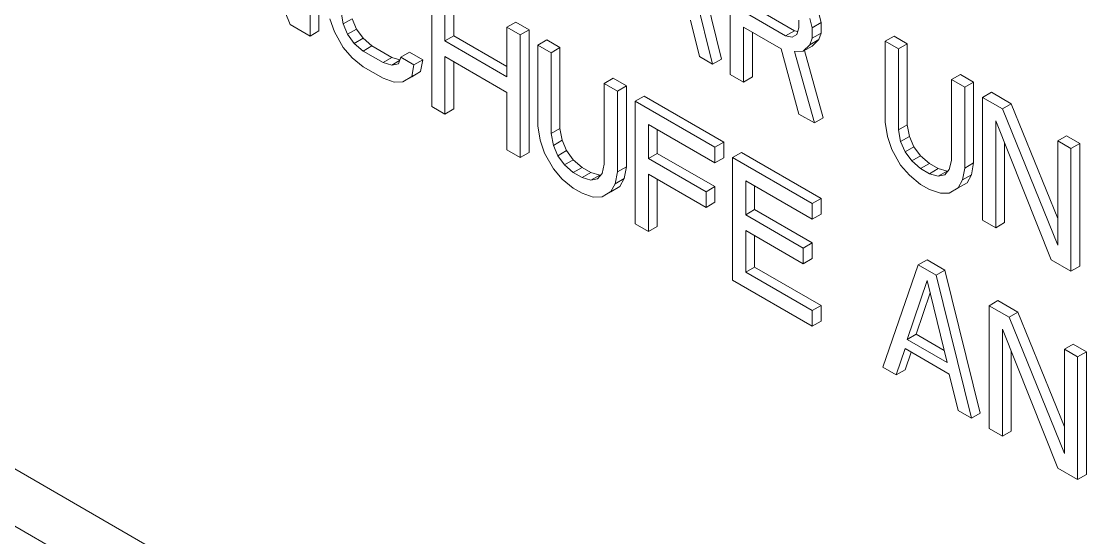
# Model space of a CAD drawing. Header units: millimetres. Extents: x 1920 to 4820, y 310 to 2320.
# Drawn here: x 4568.23 to 4589.56, y 1501.13 to 1511.43 of the extents above; entities that cross this region are included whole.
import ezdxf

# ---------------------------------------------------------------- set-up
doc = ezdxf.new("R2010")
doc.units = ezdxf.units.MM
doc.layers.add('core', color=7, linetype='Continuous', lineweight=20)

msp = doc.modelspace()

# ---------------------------------------------------------------- linework, layer by layer
at = {"layer": 'core'}
for p, q in [((4543.922, 1516.462), (4647.584, 1456.613)), ((4647.089, 1455.756), (4543.427, 1515.605)), ((4573.603, 1511.369), (4572.498, 1514.144)), ((4574.001, 1513.589), (4574.001, 1511.14)), ((4574.178, 1513.691), (4574.178, 1511.242)), ((4582.221, 1510.68), (4581.514, 1513.538)), ((4581.337, 1513.436), (4582.044, 1510.578)), ((4582.398, 1510.374), (4582.398, 1512.824)), ((4576.432, 1509.736), (4576.432, 1512.186)), ((4576.697, 1512.033), (4576.697, 1511.043)), ((4576.874, 1512.135), (4576.874, 1511.145)), ((4574.62, 1511.616), (4574.664, 1511.382)), ((4582.663, 1511.628), (4583.503, 1511.144)), ((4582.84, 1511.73), (4583.679, 1511.246)), ((4574.487, 1511.224), (4574.399, 1511.483)), ((4574.664, 1511.382), (4574.841, 1511.484)), ((4574.929, 1511.277), (4574.841, 1511.484)), ((4577.934, 1511.318), (4578.111, 1511.42)), ((4578.111, 1511.42), (4578.376, 1511.267)), ((4581.779, 1510.732), (4581.602, 1511.459)), ((4583.768, 1511.303), (4583.768, 1511.46)), ((4583.989, 1511.488), (4584.033, 1511.306)), ((4584.033, 1511.306), (4584.21, 1511.408)), ((4584.21, 1511.408), (4584.166, 1511.59)), ((4584.21, 1511.408), (4584.21, 1511.2)), ((4574.001, 1511.14), (4573.603, 1511.369)), ((4574.001, 1511.14), (4574.178, 1511.242)), ((4574.664, 1510.913), (4574.487, 1511.224)), ((4574.664, 1511.382), (4574.752, 1511.175)), ((4574.752, 1511.175), (4574.929, 1511.277)), ((4574.752, 1511.175), (4574.885, 1510.994)), ((4575.062, 1511.096), (4574.929, 1511.277)), ((4577.934, 1511.318), (4578.199, 1511.165)), ((4577.934, 1510.328), (4577.934, 1511.318)), ((4578.199, 1511.165), (4578.376, 1511.267)), ((4578.376, 1511.267), (4578.376, 1508.818)), ((4582.663, 1511.316), (4582.663, 1510.221)), ((4583.414, 1510.882), (4582.663, 1511.316)), ((4582.84, 1511.214), (4582.84, 1510.323)), ((4583.503, 1511.144), (4583.679, 1511.246)), ((4583.744, 1511.234), (4583.679, 1511.246)), ((4583.724, 1511.172), (4583.768, 1511.303)), ((4584.033, 1511.306), (4584.033, 1511.098)), ((4584.033, 1511.098), (4584.21, 1511.2)), ((4584.166, 1511.069), (4584.21, 1511.2)), ((4574.885, 1510.994), (4575.062, 1511.096)), ((4574.885, 1510.994), (4575.062, 1510.84)), ((4575.238, 1510.942), (4575.062, 1511.096)), ((4576.697, 1511.043), (4576.874, 1511.145)), ((4576.697, 1511.043), (4577.934, 1510.328)), ((4576.874, 1511.145), (4577.934, 1510.532)), ((4578.199, 1511.165), (4578.199, 1508.716)), ((4578.553, 1510.961), (4578.73, 1511.063)), ((4578.553, 1510.961), (4578.818, 1510.808)), ((4578.553, 1509.346), (4578.553, 1510.961)), ((4578.73, 1511.063), (4578.995, 1510.91)), ((4583.503, 1511.144), (4583.635, 1511.119)), ((4583.635, 1511.119), (4583.724, 1511.172)), ((4583.989, 1510.967), (4583.856, 1510.835)), ((4584.033, 1511.098), (4583.989, 1510.967)), ((4583.989, 1510.967), (4584.166, 1511.069)), ((4584.033, 1510.937), (4584.166, 1511.069)), ((4585.491, 1511.038), (4585.668, 1511.14)), ((4585.491, 1511.038), (4585.757, 1510.885)), ((4585.491, 1509.422), (4585.491, 1511.038)), ((4585.668, 1511.14), (4585.933, 1510.987)), ((4585.757, 1510.885), (4585.933, 1510.987)), ((4585.933, 1510.987), (4585.933, 1509.371)), ((4574.841, 1510.707), (4574.664, 1510.913)), ((4575.062, 1510.84), (4575.238, 1510.942)), ((4575.062, 1510.84), (4575.459, 1510.61)), ((4575.238, 1510.942), (4575.636, 1510.713)), ((4575.813, 1510.719), (4575.99, 1510.821)), ((4575.99, 1510.821), (4576.255, 1510.668)), ((4578.818, 1510.808), (4578.995, 1510.91)), ((4578.818, 1510.808), (4578.818, 1509.192)), ((4578.995, 1510.91), (4578.995, 1509.295)), ((4583.768, 1509.583), (4583.414, 1510.882)), ((4583.856, 1510.835), (4583.679, 1510.833)), ((4583.679, 1510.833), (4584.077, 1509.405)), ((4583.856, 1510.835), (4584.033, 1510.937)), ((4584.254, 1509.507), (4583.88, 1510.849)), ((4585.757, 1510.885), (4585.757, 1509.269)), ((4575.062, 1510.527), (4574.841, 1510.707)), ((4575.459, 1510.61), (4575.636, 1510.713)), ((4575.459, 1510.61), (4575.636, 1510.561)), ((4575.795, 1510.667), (4575.636, 1510.713)), ((4575.636, 1510.561), (4575.789, 1510.649)), ((4575.636, 1510.561), (4575.769, 1510.588)), ((4575.769, 1510.588), (4575.813, 1510.719)), ((4575.813, 1510.719), (4576.078, 1510.566)), ((4576.078, 1510.566), (4576.034, 1510.331)), ((4576.078, 1510.566), (4576.255, 1510.668)), ((4576.211, 1510.433), (4576.255, 1510.668)), ((4576.697, 1510.73), (4576.697, 1509.583)), ((4577.934, 1510.015), (4576.697, 1510.73)), ((4576.874, 1510.628), (4576.874, 1509.685)), ((4582.044, 1510.578), (4581.779, 1510.732)), ((4582.044, 1510.578), (4582.221, 1510.68)), ((4575.459, 1510.298), (4575.062, 1510.527)), ((4576.034, 1510.331), (4575.857, 1510.224)), ((4575.857, 1510.224), (4576.034, 1510.327)), ((4576.034, 1510.331), (4576.211, 1510.433)), ((4576.034, 1510.327), (4576.211, 1510.433)), ((4582.663, 1510.221), (4582.398, 1510.374)), ((4582.663, 1510.221), (4582.84, 1510.323)), ((4586.817, 1510.272), (4586.994, 1510.374)), ((4586.994, 1510.374), (4587.259, 1510.221)), ((4575.68, 1510.222), (4575.459, 1510.298)), ((4575.857, 1510.224), (4575.68, 1510.222)), ((4579.879, 1510.196), (4580.056, 1510.298)), ((4579.879, 1510.196), (4580.144, 1510.043)), ((4579.879, 1508.58), (4579.879, 1510.196)), ((4580.056, 1510.298), (4580.321, 1510.145)), ((4580.144, 1510.043), (4580.321, 1510.145)), ((4580.321, 1510.145), (4580.321, 1508.529)), ((4586.817, 1510.272), (4587.082, 1510.119)), ((4586.817, 1508.657), (4586.817, 1510.272)), ((4587.082, 1510.119), (4587.259, 1510.221)), ((4587.082, 1510.119), (4587.082, 1508.504)), ((4587.259, 1510.221), (4587.259, 1508.606)), ((4577.934, 1508.869), (4577.934, 1510.015)), ((4580.144, 1510.043), (4580.144, 1508.427)), ((4580.497, 1509.838), (4580.674, 1509.941)), ((4580.674, 1509.941), (4582.265, 1509.022)), ((4587.436, 1509.915), (4587.613, 1510.017)), ((4587.436, 1509.915), (4587.834, 1509.685)), ((4587.436, 1507.466), (4587.436, 1509.915)), ((4587.613, 1510.017), (4588.01, 1509.787)), ((4576.697, 1509.583), (4576.432, 1509.736)), ((4576.697, 1509.583), (4576.874, 1509.685)), ((4580.497, 1509.838), (4582.088, 1508.92)), ((4580.497, 1507.389), (4580.497, 1509.838)), ((4587.834, 1509.685), (4588.01, 1509.787)), ((4587.834, 1509.685), (4588.939, 1506.963)), ((4588.939, 1507.501), (4588.01, 1509.787)), ((4584.077, 1509.405), (4583.768, 1509.583)), ((4584.077, 1509.405), (4584.254, 1509.507)), ((4578.597, 1509.059), (4578.553, 1509.346)), ((4578.818, 1509.192), (4578.995, 1509.295)), ((4579.039, 1509.061), (4578.995, 1509.295)), ((4580.763, 1509.373), (4580.763, 1508.695)), ((4582.088, 1508.607), (4580.763, 1509.373)), ((4580.939, 1509.271), (4580.939, 1508.797)), ((4585.536, 1509.136), (4585.491, 1509.422)), ((4585.757, 1509.269), (4585.933, 1509.371)), ((4585.757, 1509.269), (4585.801, 1509.035)), ((4585.978, 1509.137), (4585.933, 1509.371)), ((4587.701, 1509.449), (4587.701, 1507.312)), ((4588.806, 1506.675), (4587.701, 1509.449)), ((4578.686, 1508.8), (4578.597, 1509.059)), ((4578.818, 1509.192), (4578.862, 1508.958)), ((4578.862, 1508.958), (4579.039, 1509.061)), ((4579.127, 1508.853), (4579.039, 1509.061)), ((4585.624, 1508.876), (4585.536, 1509.136)), ((4585.801, 1509.035), (4585.978, 1509.137)), ((4586.066, 1508.93), (4585.978, 1509.137)), ((4588.939, 1509.047), (4589.115, 1509.15)), ((4588.939, 1509.047), (4589.204, 1508.894)), ((4588.939, 1506.963), (4588.939, 1509.047)), ((4589.115, 1509.15), (4589.381, 1508.996)), ((4578.199, 1508.716), (4577.934, 1508.869)), ((4578.862, 1508.958), (4578.951, 1508.751)), ((4578.951, 1508.751), (4579.127, 1508.853)), ((4579.26, 1508.672), (4579.127, 1508.853)), ((4582.088, 1508.92), (4582.265, 1509.022)), ((4582.088, 1508.92), (4582.088, 1508.607)), ((4582.265, 1509.022), (4582.265, 1508.709)), ((4585.801, 1508.566), (4585.624, 1508.876)), ((4585.801, 1509.035), (4585.889, 1508.828)), ((4585.889, 1508.828), (4586.066, 1508.93)), ((4585.889, 1508.828), (4586.022, 1508.647)), ((4586.199, 1508.749), (4586.066, 1508.93)), ((4587.878, 1509.005), (4587.878, 1507.415)), ((4589.204, 1508.894), (4589.381, 1508.996)), ((4589.204, 1508.894), (4589.204, 1506.445)), ((4589.381, 1508.996), (4589.381, 1506.547)), ((4578.199, 1508.716), (4578.376, 1508.818)), ((4578.862, 1508.489), (4578.686, 1508.8)), ((4578.951, 1508.751), (4579.083, 1508.57)), ((4579.083, 1508.57), (4579.26, 1508.672)), ((4579.437, 1508.518), (4579.26, 1508.672)), ((4580.763, 1508.695), (4580.939, 1508.797)), ((4580.763, 1508.695), (4581.912, 1508.032)), ((4580.939, 1508.797), (4582.088, 1508.134)), ((4582.088, 1508.607), (4582.265, 1508.709)), ((4582.442, 1508.716), (4582.619, 1508.818)), ((4582.442, 1508.716), (4584.033, 1507.797)), ((4582.442, 1506.266), (4582.442, 1508.716)), ((4582.619, 1508.818), (4584.21, 1507.899)), ((4586.022, 1508.647), (4586.199, 1508.749)), ((4586.022, 1508.647), (4586.199, 1508.493)), ((4586.375, 1508.595), (4586.199, 1508.749)), ((4586.773, 1508.474), (4586.817, 1508.657)), ((4579.039, 1508.283), (4578.862, 1508.489)), ((4579.083, 1508.57), (4579.26, 1508.416)), ((4579.26, 1508.416), (4579.437, 1508.518)), ((4579.26, 1508.416), (4579.437, 1508.314)), ((4579.437, 1508.518), (4579.614, 1508.416)), ((4579.437, 1508.314), (4579.614, 1508.416)), ((4579.79, 1508.366), (4579.614, 1508.416)), ((4579.835, 1508.397), (4579.879, 1508.58)), ((4580.144, 1508.427), (4580.1, 1508.192)), ((4580.144, 1508.427), (4580.321, 1508.529)), ((4580.277, 1508.294), (4580.321, 1508.529)), ((4585.978, 1508.36), (4585.801, 1508.566)), ((4586.199, 1508.493), (4586.375, 1508.595)), ((4586.199, 1508.493), (4586.375, 1508.391)), ((4586.375, 1508.595), (4586.552, 1508.493)), ((4586.375, 1508.391), (4586.552, 1508.493)), ((4586.729, 1508.443), (4586.552, 1508.493)), ((4586.552, 1508.341), (4586.729, 1508.443)), ((4586.685, 1508.368), (4586.773, 1508.474)), ((4586.751, 1508.447), (4586.729, 1508.443)), ((4587.082, 1508.504), (4587.038, 1508.268)), ((4587.082, 1508.504), (4587.259, 1508.606)), ((4587.215, 1508.371), (4587.259, 1508.606)), ((4579.26, 1508.103), (4579.039, 1508.283)), ((4579.437, 1508.314), (4579.614, 1508.264)), ((4579.614, 1508.264), (4579.79, 1508.366)), ((4579.614, 1508.264), (4579.746, 1508.292)), ((4579.746, 1508.292), (4579.835, 1508.397)), ((4579.812, 1508.371), (4579.79, 1508.366)), ((4580.1, 1508.192), (4580.011, 1508.034)), ((4580.1, 1508.192), (4580.277, 1508.294)), ((4580.188, 1508.137), (4580.277, 1508.294)), ((4580.763, 1508.382), (4580.763, 1507.236)), ((4581.912, 1507.719), (4580.763, 1508.382)), ((4580.939, 1508.28), (4580.939, 1507.338)), ((4582.707, 1508.25), (4582.707, 1507.572)), ((4584.033, 1507.485), (4582.707, 1508.25)), ((4586.199, 1508.18), (4585.978, 1508.36)), ((4586.375, 1508.391), (4586.552, 1508.341)), ((4586.552, 1508.341), (4586.685, 1508.368)), ((4587.038, 1508.268), (4586.95, 1508.111)), ((4586.95, 1508.111), (4587.127, 1508.213)), ((4586.95, 1508.107), (4587.127, 1508.213)), ((4587.038, 1508.268), (4587.215, 1508.371)), ((4587.127, 1508.213), (4587.215, 1508.371)), ((4579.437, 1508.001), (4579.26, 1508.103)), ((4579.658, 1507.926), (4579.437, 1508.001)), ((4580.011, 1508.034), (4579.835, 1507.928)), ((4579.835, 1507.928), (4580.011, 1508.03)), ((4580.011, 1508.034), (4580.188, 1508.137)), ((4580.011, 1508.03), (4580.188, 1508.137)), ((4581.912, 1508.032), (4582.088, 1508.134)), ((4581.912, 1508.032), (4581.912, 1507.719)), ((4582.088, 1508.134), (4582.088, 1507.821)), ((4582.884, 1508.148), (4582.884, 1507.675)), ((4586.375, 1508.078), (4586.199, 1508.18)), ((4586.596, 1508.002), (4586.375, 1508.078)), ((4586.773, 1508.005), (4586.596, 1508.002)), ((4586.95, 1508.111), (4586.773, 1508.005)), ((4586.773, 1508.005), (4586.95, 1508.107)), ((4579.835, 1507.928), (4579.658, 1507.926)), ((4581.912, 1507.719), (4582.088, 1507.821)), ((4584.033, 1507.797), (4584.21, 1507.899)), ((4584.033, 1507.797), (4584.033, 1507.485)), ((4584.21, 1507.899), (4584.21, 1507.587)), ((4582.707, 1507.572), (4582.884, 1507.675)), ((4582.707, 1507.572), (4583.856, 1506.909)), ((4582.884, 1507.675), (4584.033, 1507.011)), ((4584.033, 1507.485), (4584.21, 1507.587)), ((4580.763, 1507.236), (4580.497, 1507.389)), ((4580.763, 1507.236), (4580.939, 1507.338)), ((4587.701, 1507.312), (4587.436, 1507.466)), ((4587.701, 1507.312), (4587.878, 1507.415)), ((4582.707, 1507.26), (4582.707, 1506.426)), ((4583.856, 1506.596), (4582.707, 1507.26)), ((4582.884, 1507.158), (4582.884, 1506.528)), ((4583.856, 1506.909), (4584.033, 1507.011)), ((4583.856, 1506.909), (4583.856, 1506.596)), ((4584.033, 1507.011), (4584.033, 1506.698)), ((4583.856, 1506.596), (4584.033, 1506.698)), ((4582.707, 1506.426), (4582.884, 1506.528)), ((4582.884, 1506.528), (4584.21, 1505.763)), ((4585.447, 1504.531), (4586.154, 1506.572)), ((4586.154, 1506.572), (4586.331, 1506.675)), ((4586.154, 1506.572), (4586.508, 1506.368)), ((4586.331, 1506.675), (4586.685, 1506.47)), ((4589.204, 1506.445), (4588.806, 1506.675)), ((4589.204, 1506.445), (4589.381, 1506.547)), ((4582.707, 1506.426), (4584.033, 1505.66)), ((4586.508, 1506.368), (4586.685, 1506.47)), ((4586.508, 1506.368), (4587.215, 1503.511)), ((4587.392, 1503.613), (4586.685, 1506.47)), ((4584.033, 1505.348), (4582.442, 1506.266)), ((4586.331, 1506.262), (4585.933, 1505.084)), ((4586.729, 1504.625), (4586.331, 1506.262)), ((4586.11, 1505.187), (4586.391, 1506.017)), ((4587.569, 1505.756), (4587.745, 1505.858)), ((4587.745, 1505.858), (4588.143, 1505.628)), ((4584.033, 1505.66), (4584.21, 1505.763)), ((4584.033, 1505.66), (4584.033, 1505.348)), ((4584.21, 1505.763), (4584.21, 1505.45)), ((4587.569, 1505.756), (4587.966, 1505.526)), ((4587.569, 1503.307), (4587.569, 1505.756)), ((4584.033, 1505.348), (4584.21, 1505.45)), ((4587.966, 1505.526), (4588.143, 1505.628)), ((4587.966, 1505.526), (4589.071, 1502.804)), ((4589.071, 1503.342), (4588.143, 1505.628)), ((4587.834, 1505.29), (4587.834, 1503.153)), ((4588.939, 1502.516), (4587.834, 1505.29)), ((4585.933, 1505.084), (4586.11, 1505.187)), ((4585.933, 1505.084), (4586.729, 1504.625)), ((4586.11, 1505.187), (4586.671, 1504.863)), ((4589.071, 1504.888), (4589.248, 1504.991)), ((4589.248, 1504.991), (4589.513, 1504.837)), ((4585.889, 1504.901), (4585.712, 1504.378)), ((4586.773, 1504.391), (4585.889, 1504.901)), ((4585.889, 1504.48), (4586.008, 1504.833)), ((4588.01, 1504.846), (4588.01, 1503.255)), ((4589.071, 1502.804), (4589.071, 1504.888)), ((4589.071, 1504.888), (4589.336, 1504.735)), ((4589.336, 1504.735), (4589.513, 1504.837)), ((4589.513, 1504.837), (4589.513, 1502.388)), ((4589.336, 1504.735), (4589.336, 1502.286)), ((4585.712, 1504.378), (4585.447, 1504.531)), ((4585.712, 1504.378), (4585.889, 1504.48)), ((4586.95, 1503.664), (4586.773, 1504.391)), ((4587.215, 1503.511), (4586.95, 1503.664)), ((4587.215, 1503.511), (4587.392, 1503.613)), ((4587.834, 1503.153), (4587.569, 1503.307)), ((4587.834, 1503.153), (4588.01, 1503.255)), ((4589.336, 1502.286), (4588.939, 1502.516)), ((4589.336, 1502.286), (4589.513, 1502.388))]:
    msp.add_line(p, q, dxfattribs=at)

doc.saveas('drawing.dxf')
